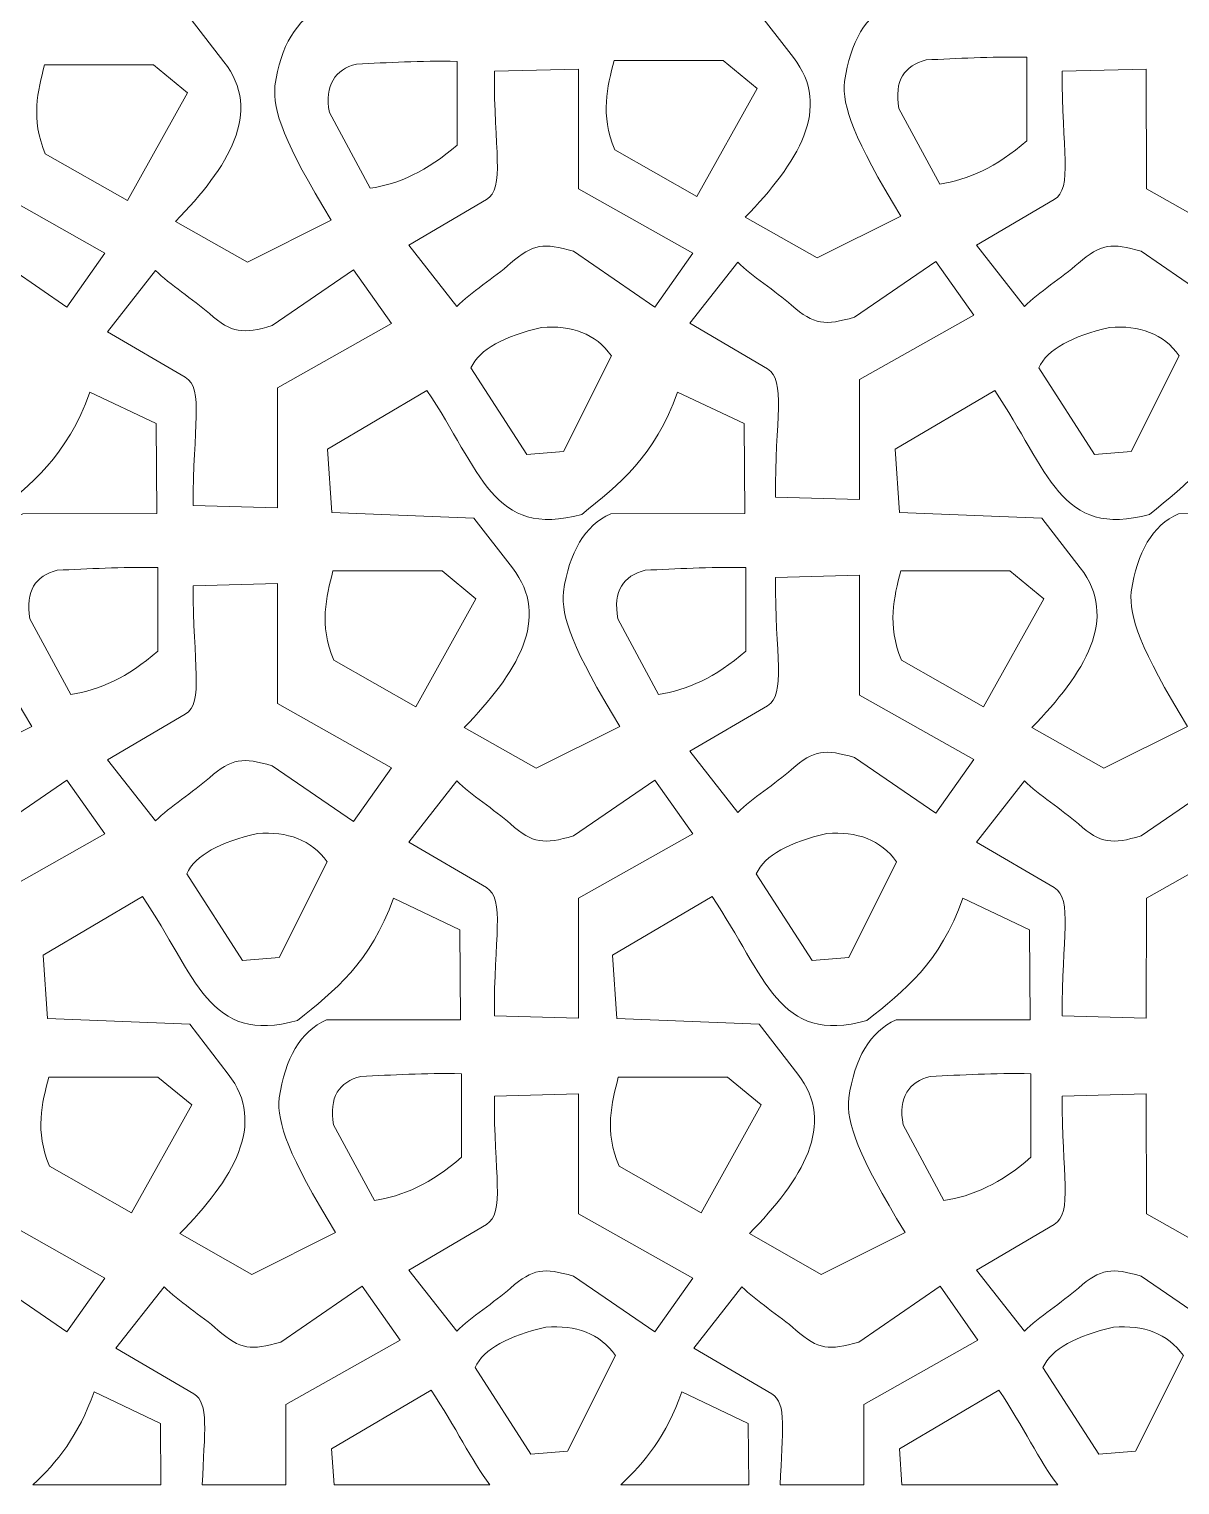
# Model space of a CAD drawing. Header units: millimetres. Extents: x -1200 to 1200, y -590 to 590.
# Drawn here: x -746 to -277, y -590 to 3 of the extents above; entities that cross this region are included whole.
import ezdxf

# ---------------------------------------------------------------- set-up
doc = ezdxf.new("R2010")
doc.units = ezdxf.units.MM
doc.header["$MEASUREMENT"] = 0
doc.layers.add('Layer 1', color=7, linetype='Continuous')

msp = doc.modelspace()

# ---------------------------------------------------------------- linework, layer by layer
at = {"layer": 'Layer 1', "color": 250, "lineweight": 20}
for points, knots in [([(-686.4886, -74.9884), (-686.4886, -74.9884), (-657.1636, -91.6264), (-657.1636, -91.6264), (-657.1636, -91.6264), (-623.0271, -74.5408), (-623.0271, -74.5408), (-642.2341, -43.0242), (-646.9824, -29.8438), (-646.0055, -19.6789), (-643.5849, -3.5163), (-637.355, 7.3499), (-626.7001, 12.1542), (-626.7001, 12.1542), (-572.0438, 12.2211), (-572.0438, 12.2211), (-572.0438, 12.2211), (-572.3558, 48.8641), (-572.3558, 48.8641), (-572.3558, 48.8641), (-599.4246, 61.7211), (-599.4246, 61.7211), (-608.6605, 35.563), (-623.4671, 23.9322), (-638.554, 11.8782), (-674.8728, 1.8158), (-679.7034, 29.7437), (-701.6655, 62.407), (-701.6655, 62.407), (-742.2539, 38.4789), (-742.2539, 38.4789), (-742.2539, 38.4789), (-740.4828, 12.6687), (-740.4828, 12.6687), (-740.4828, 12.6687), (-682.4993, 10.3306), (-682.4993, 10.3306), (-682.4993, 10.3306), (-666.7994, -9.9504), (-666.7994, -9.9504), (-650.7904, -30.3401), (-665.0072, -52.9487), (-686.4886, -74.9884)], [0, 0, 0, 0, 0.07142857, 0.07142857, 0.07142857, 0.14285714, 0.14285714, 0.14285714, 0.21428571, 0.21428571, 0.21428571, 0.28571429, 0.28571429, 0.28571429, 0.35714286, 0.35714286, 0.35714286, 0.42857143, 0.42857143, 0.42857143, 0.5, 0.5, 0.5, 0.57142857, 0.57142857, 0.57142857, 0.64285714, 0.64285714, 0.64285714, 0.71428571, 0.71428571, 0.71428571, 0.78571429, 0.78571429, 0.78571429, 0.85714286, 0.85714286, 0.85714286, 0.92857143, 0.92857143, 0.92857143, 1, 1, 1, 1]), ([(-454.2865, -73.2833), (-454.2865, -73.2833), (-424.9616, -89.9213), (-424.9616, -89.9213), (-424.9616, -89.9213), (-390.8251, -72.8358), (-390.8251, -72.8358), (-410.032, -41.3192), (-414.7804, -28.1387), (-413.8034, -17.9738), (-411.3829, -1.8112), (-405.153, 9.0549), (-394.4981, 13.8593), (-394.4981, 13.8593), (-339.8417, 13.9262), (-339.8417, 13.9262), (-339.8417, 13.9262), (-340.1538, 50.5692), (-340.1538, 50.5692), (-340.1538, 50.5692), (-367.2226, 63.4262), (-367.2226, 63.4262), (-376.4585, 37.2681), (-391.2651, 25.6372), (-406.3521, 13.5832), (-442.6708, 3.5208), (-447.5014, 31.4488), (-469.4634, 64.1121), (-469.4634, 64.1121), (-510.0519, 40.184), (-510.0519, 40.184), (-510.0519, 40.184), (-508.2808, 14.3737), (-508.2808, 14.3737), (-508.2808, 14.3737), (-450.2972, 12.0357), (-450.2972, 12.0357), (-450.2972, 12.0357), (-434.5974, -8.2453), (-434.5974, -8.2453), (-418.5883, -28.635), (-432.8051, -51.2435), (-454.2865, -73.2833)], [0, 0, 0, 0, 0.07142857, 0.07142857, 0.07142857, 0.14285714, 0.14285714, 0.14285714, 0.21428571, 0.21428571, 0.21428571, 0.28571429, 0.28571429, 0.28571429, 0.35714286, 0.35714286, 0.35714286, 0.42857143, 0.42857143, 0.42857143, 0.5, 0.5, 0.5, 0.57142857, 0.57142857, 0.57142857, 0.64285714, 0.64285714, 0.64285714, 0.71428571, 0.71428571, 0.71428571, 0.78571429, 0.78571429, 0.78571429, 0.85714286, 0.85714286, 0.85714286, 0.92857143, 0.92857143, 0.92857143, 1, 1, 1, 1]), ([(-706.1735, -66.4979), (-706.1735, -66.4979), (-739.652, -47.4884), (-739.652, -47.4884), (-745.6845, -33.0678), (-742.6672, -21.897), (-739.9641, -11.1884), (-739.9641, -11.1884), (-695.4623, -11.1549), (-695.4623, -11.1549), (-695.4623, -11.1549), (-681.6685, -22.5313), (-681.6685, -22.5313), (-681.6685, -22.5313), (-706.1735, -66.4979), (-706.1735, -66.4979)], [0, 0, 0, 0, 0.2, 0.2, 0.2, 0.4, 0.4, 0.4, 0.6, 0.6, 0.6, 0.8, 0.8, 0.8, 1, 1, 1, 1]), ([(-607.1881, -61.4788), (-607.1881, -61.4788), (-623.8241, -30.6789), (-623.8241, -30.6789), (-625.8531, -19.331), (-621.5294, -13.1458), (-612.7335, -10.8788), (-599.9967, -10.3282), (-586.9452, -9.4945), (-571.6979, -9.7789), (-571.6979, -9.7789), (-571.6979, -43.8788), (-571.6979, -43.8788), (-584.053, -54.6035), (-595.6729, -59.8282), (-607.1881, -61.4788)], [0, 0, 0, 0, 0.2, 0.2, 0.2, 0.4, 0.4, 0.4, 0.6, 0.6, 0.6, 0.8, 0.8, 0.8, 1, 1, 1, 1]), ([(-473.9714, -64.7928), (-473.9714, -64.7928), (-507.4501, -45.7833), (-507.4501, -45.7833), (-513.4824, -31.3627), (-510.4652, -20.1919), (-507.7621, -9.4833), (-507.7621, -9.4833), (-463.2602, -9.4499), (-463.2602, -9.4499), (-463.2602, -9.4499), (-449.4665, -20.8263), (-449.4665, -20.8263), (-449.4665, -20.8263), (-473.9714, -64.7928), (-473.9714, -64.7928)], [0, 0, 0, 0, 0.2, 0.2, 0.2, 0.4, 0.4, 0.4, 0.6, 0.6, 0.6, 0.8, 0.8, 0.8, 1, 1, 1, 1]), ([(-374.9861, -59.7738), (-374.9861, -59.7738), (-391.6221, -28.9738), (-391.6221, -28.9738), (-393.6512, -17.6259), (-389.3273, -11.4407), (-380.5314, -9.1738), (-367.7947, -8.6231), (-354.7431, -7.7894), (-339.496, -8.0738), (-339.496, -8.0738), (-339.496, -42.1738), (-339.496, -42.1738), (-351.851, -52.8984), (-363.4709, -58.1231), (-374.9861, -59.7738)], [0, 0, 0, 0, 0.2, 0.2, 0.2, 0.4, 0.4, 0.4, 0.6, 0.6, 0.6, 0.8, 0.8, 0.8, 1, 1, 1, 1]), ([(-831.1551, -84.6974), (-831.1551, -84.6974), (-811.5714, -109.6544), (-811.5714, -109.6544), (-805.844, -103.939), (-796.3094, -97.9267), (-789.617, -92.076), (-780.3924, -84.0108), (-776.0321, -83.6894), (-763.9967, -87.1971), (-763.9967, -87.1971), (-730.8202, -109.9304), (-730.8202, -109.9304), (-730.8202, -109.9304), (-715.3608, -87.9974), (-715.3608, -87.9974), (-715.3608, -87.9974), (-761.8742, -61.7688), (-761.8742, -61.7688), (-761.8742, -61.7688), (-761.9079, -12.8878), (-761.9079, -12.8878), (-761.9079, -12.8878), (-796.2216, -13.8164), (-796.2216, -13.8164), (-796.4141, -45.3818), (-791.7304, -61.5862), (-799.4511, -66.1124), (-799.4511, -66.1124), (-831.1551, -84.6974), (-831.1551, -84.6974)], [0, 0, 0, 0, 0.1, 0.1, 0.1, 0.2, 0.2, 0.2, 0.3, 0.3, 0.3, 0.4, 0.4, 0.4, 0.5, 0.5, 0.5, 0.6, 0.6, 0.6, 0.7, 0.7, 0.7, 0.8, 0.8, 0.8, 0.9, 0.9, 0.9, 1, 1, 1, 1]), ([(-591.4897, -84.6974), (-591.4897, -84.6974), (-571.9059, -109.6544), (-571.9059, -109.6544), (-566.1786, -103.939), (-556.644, -97.9267), (-549.9516, -92.076), (-540.727, -84.0108), (-536.3666, -83.6894), (-524.3313, -87.1971), (-524.3313, -87.1971), (-491.1549, -109.9304), (-491.1549, -109.9304), (-491.1549, -109.9304), (-475.6954, -87.9974), (-475.6954, -87.9974), (-475.6954, -87.9974), (-522.2088, -61.7688), (-522.2088, -61.7688), (-522.2088, -61.7688), (-522.2425, -12.8878), (-522.2425, -12.8878), (-522.2425, -12.8878), (-556.5562, -13.8164), (-556.5562, -13.8164), (-556.7487, -45.3818), (-552.065, -61.5862), (-559.7857, -66.1124), (-559.7857, -66.1124), (-591.4897, -84.6974), (-591.4897, -84.6974)], [0, 0, 0, 0, 0.1, 0.1, 0.1, 0.2, 0.2, 0.2, 0.3, 0.3, 0.3, 0.4, 0.4, 0.4, 0.5, 0.5, 0.5, 0.6, 0.6, 0.6, 0.7, 0.7, 0.7, 0.8, 0.8, 0.8, 0.9, 0.9, 0.9, 1, 1, 1, 1]), ([(-359.9947, -84.6974), (-359.9947, -84.6974), (-340.411, -109.6544), (-340.411, -109.6544), (-334.6837, -103.939), (-325.1491, -97.9267), (-318.4566, -92.076), (-309.232, -84.0108), (-304.8716, -83.6894), (-292.8364, -87.1971), (-292.8364, -87.1971), (-259.6599, -109.9304), (-259.6599, -109.9304), (-259.6599, -109.9304), (-244.2004, -87.9974), (-244.2004, -87.9974), (-244.2004, -87.9974), (-290.7138, -61.7688), (-290.7138, -61.7688), (-290.7138, -61.7688), (-290.7476, -12.8878), (-290.7476, -12.8878), (-290.7476, -12.8878), (-325.0612, -13.8164), (-325.0612, -13.8164), (-325.2537, -45.3818), (-320.5701, -61.5862), (-328.2907, -66.1124), (-328.2907, -66.1124), (-359.9947, -84.6974), (-359.9947, -84.6974)], [0, 0, 0, 0, 0.1, 0.1, 0.1, 0.2, 0.2, 0.2, 0.3, 0.3, 0.3, 0.4, 0.4, 0.4, 0.5, 0.5, 0.5, 0.6, 0.6, 0.6, 0.7, 0.7, 0.7, 0.8, 0.8, 0.8, 0.9, 0.9, 0.9, 1, 1, 1, 1]), ([(-714.2546, -119.9643), (-714.2546, -119.9643), (-694.6709, -95.0073), (-694.6709, -95.0073), (-688.9435, -100.7226), (-679.409, -106.735), (-672.7165, -112.5856), (-663.4919, -120.6509), (-659.1315, -120.9722), (-647.0963, -117.4645), (-647.0963, -117.4645), (-613.9198, -94.7312), (-613.9198, -94.7312), (-613.9198, -94.7312), (-598.4603, -116.6642), (-598.4603, -116.6642), (-598.4603, -116.6642), (-644.9737, -142.8928), (-644.9737, -142.8928), (-644.9737, -142.8928), (-645.0075, -191.7738), (-645.0075, -191.7738), (-645.0075, -191.7738), (-679.321, -190.8452), (-679.321, -190.8452), (-679.5136, -159.2799), (-674.83, -143.0754), (-682.5505, -138.5493), (-682.5505, -138.5493), (-714.2546, -119.9643), (-714.2546, -119.9643)], [0, 0, 0, 0, 0.1, 0.1, 0.1, 0.2, 0.2, 0.2, 0.3, 0.3, 0.3, 0.4, 0.4, 0.4, 0.5, 0.5, 0.5, 0.6, 0.6, 0.6, 0.7, 0.7, 0.7, 0.8, 0.8, 0.8, 0.9, 0.9, 0.9, 1, 1, 1, 1]), ([(-476.8952, -116.5541), (-476.8952, -116.5541), (-457.3115, -91.5971), (-457.3115, -91.5971), (-451.5841, -97.3125), (-442.0495, -103.3249), (-435.3572, -109.1755), (-426.1325, -117.2408), (-421.7722, -117.5621), (-409.7368, -114.0544), (-409.7368, -114.0544), (-376.5605, -91.3211), (-376.5605, -91.3211), (-376.5605, -91.3211), (-361.101, -113.2541), (-361.101, -113.2541), (-361.101, -113.2541), (-407.6143, -139.4826), (-407.6143, -139.4826), (-407.6143, -139.4826), (-407.648, -188.3636), (-407.648, -188.3636), (-407.648, -188.3636), (-441.9617, -187.4351), (-441.9617, -187.4351), (-442.1543, -155.8697), (-437.4705, -139.6653), (-445.1912, -135.1391), (-445.1912, -135.1391), (-476.8952, -116.5541), (-476.8952, -116.5541)], [0, 0, 0, 0, 0.1, 0.1, 0.1, 0.2, 0.2, 0.2, 0.3, 0.3, 0.3, 0.4, 0.4, 0.4, 0.5, 0.5, 0.5, 0.6, 0.6, 0.6, 0.7, 0.7, 0.7, 0.8, 0.8, 0.8, 0.9, 0.9, 0.9, 1, 1, 1, 1]), ([(-528.3979, -168.7923), (-528.3979, -168.7923), (-543.3345, -169.9968), (-543.3345, -169.9968), (-543.3345, -169.9968), (-566.1062, -134.6923), (-566.1062, -134.6923), (-562.6364, -127.0251), (-552.3968, -121.7328), (-537.2705, -118.1923), (-525.0229, -117.3244), (-515.2781, -120.7115), (-508.8522, -129.7444), (-508.8522, -129.7444), (-528.3979, -168.7923), (-528.3979, -168.7923)], [0, 0, 0, 0, 0.2, 0.2, 0.2, 0.4, 0.4, 0.4, 0.6, 0.6, 0.6, 0.8, 0.8, 0.8, 1, 1, 1, 1]), ([(-296.9029, -168.7923), (-296.9029, -168.7923), (-311.8395, -169.9968), (-311.8395, -169.9968), (-311.8395, -169.9968), (-334.6112, -134.6923), (-334.6112, -134.6923), (-331.1414, -127.0251), (-320.9019, -121.7328), (-305.7755, -118.1923), (-293.528, -117.3244), (-283.7832, -120.7115), (-277.3572, -129.7444), (-277.3572, -129.7444), (-296.9029, -168.7923), (-296.9029, -168.7923)], [0, 0, 0, 0, 0.2, 0.2, 0.2, 0.4, 0.4, 0.4, 0.6, 0.6, 0.6, 0.8, 0.8, 0.8, 1, 1, 1, 1]), ([(-808.5464, -281.3018), (-808.5464, -281.3018), (-779.2215, -297.9398), (-779.2215, -297.9398), (-779.2215, -297.9398), (-745.0849, -280.8542), (-745.0849, -280.8542), (-764.2919, -249.3376), (-769.0403, -236.1572), (-768.0633, -225.9923), (-765.6428, -209.8297), (-759.4129, -198.9635), (-748.7579, -194.1592), (-748.7579, -194.1592), (-694.1016, -194.0923), (-694.1016, -194.0923), (-694.1016, -194.0923), (-694.4136, -157.4493), (-694.4136, -157.4493), (-694.4136, -157.4493), (-721.4825, -144.5923), (-721.4825, -144.5923), (-730.7183, -170.7504), (-745.525, -182.3812), (-760.6119, -194.4352), (-796.9307, -204.4976), (-801.7613, -176.5697), (-823.7233, -143.9063), (-823.7233, -143.9063), (-864.3118, -167.8345), (-864.3118, -167.8345), (-864.3118, -167.8345), (-862.5406, -193.6447), (-862.5406, -193.6447), (-862.5406, -193.6447), (-804.5571, -195.9827), (-804.5571, -195.9827), (-804.5571, -195.9827), (-788.8573, -216.2638), (-788.8573, -216.2638), (-772.8482, -236.6535), (-787.065, -259.2621), (-808.5464, -281.3018)], [0, 0, 0, 0, 0.07142857, 0.07142857, 0.07142857, 0.14285714, 0.14285714, 0.14285714, 0.21428571, 0.21428571, 0.21428571, 0.28571429, 0.28571429, 0.28571429, 0.35714286, 0.35714286, 0.35714286, 0.42857143, 0.42857143, 0.42857143, 0.5, 0.5, 0.5, 0.57142857, 0.57142857, 0.57142857, 0.64285714, 0.64285714, 0.64285714, 0.71428571, 0.71428571, 0.71428571, 0.78571429, 0.78571429, 0.78571429, 0.85714286, 0.85714286, 0.85714286, 0.92857143, 0.92857143, 0.92857143, 1, 1, 1, 1]), ([(-568.881, -281.3018), (-568.881, -281.3018), (-539.5561, -297.9398), (-539.5561, -297.9398), (-539.5561, -297.9398), (-505.4195, -280.8542), (-505.4195, -280.8542), (-524.6265, -249.3376), (-529.3749, -236.1572), (-528.3979, -225.9923), (-525.9774, -209.8297), (-519.7475, -198.9635), (-509.0925, -194.1592), (-509.0925, -194.1592), (-454.4362, -194.0923), (-454.4362, -194.0923), (-454.4362, -194.0923), (-454.7482, -157.4493), (-454.7482, -157.4493), (-454.7482, -157.4493), (-481.8171, -144.5923), (-481.8171, -144.5923), (-491.053, -170.7504), (-505.8595, -182.3812), (-520.9465, -194.4352), (-557.2653, -204.4976), (-562.0959, -176.5697), (-584.0579, -143.9063), (-584.0579, -143.9063), (-624.6465, -167.8345), (-624.6465, -167.8345), (-624.6465, -167.8345), (-622.8753, -193.6447), (-622.8753, -193.6447), (-622.8753, -193.6447), (-564.8917, -195.9827), (-564.8917, -195.9827), (-564.8917, -195.9827), (-549.1918, -216.2638), (-549.1918, -216.2638), (-533.1828, -236.6535), (-547.3996, -259.2621), (-568.881, -281.3018)], [0, 0, 0, 0, 0.07142857, 0.07142857, 0.07142857, 0.14285714, 0.14285714, 0.14285714, 0.21428571, 0.21428571, 0.21428571, 0.28571429, 0.28571429, 0.28571429, 0.35714286, 0.35714286, 0.35714286, 0.42857143, 0.42857143, 0.42857143, 0.5, 0.5, 0.5, 0.57142857, 0.57142857, 0.57142857, 0.64285714, 0.64285714, 0.64285714, 0.71428571, 0.71428571, 0.71428571, 0.78571429, 0.78571429, 0.78571429, 0.85714286, 0.85714286, 0.85714286, 0.92857143, 0.92857143, 0.92857143, 1, 1, 1, 1]), ([(-337.386, -281.3018), (-337.386, -281.3018), (-308.0611, -297.9398), (-308.0611, -297.9398), (-308.0611, -297.9398), (-273.9246, -280.8542), (-273.9246, -280.8542), (-293.1316, -249.3376), (-297.8798, -236.1572), (-296.9029, -225.9923), (-294.4825, -209.8297), (-288.2525, -198.9635), (-277.5976, -194.1592), (-277.5976, -194.1592), (-222.9413, -194.0923), (-222.9413, -194.0923), (-222.9413, -194.0923), (-223.2533, -157.4493), (-223.2533, -157.4493), (-223.2533, -157.4493), (-250.3222, -144.5923), (-250.3222, -144.5923), (-259.558, -170.7504), (-274.3645, -182.3812), (-289.4515, -194.4352), (-325.7703, -204.4976), (-330.6008, -176.5697), (-352.563, -143.9063), (-352.563, -143.9063), (-393.1515, -167.8345), (-393.1515, -167.8345), (-393.1515, -167.8345), (-391.3803, -193.6447), (-391.3803, -193.6447), (-391.3803, -193.6447), (-333.3968, -195.9827), (-333.3968, -195.9827), (-333.3968, -195.9827), (-317.6969, -216.2638), (-317.6969, -216.2638), (-301.6878, -236.6535), (-315.9047, -259.2621), (-337.386, -281.3018)], [0, 0, 0, 0, 0.07142857, 0.07142857, 0.07142857, 0.14285714, 0.14285714, 0.14285714, 0.21428571, 0.21428571, 0.21428571, 0.28571429, 0.28571429, 0.28571429, 0.35714286, 0.35714286, 0.35714286, 0.42857143, 0.42857143, 0.42857143, 0.5, 0.5, 0.5, 0.57142857, 0.57142857, 0.57142857, 0.64285714, 0.64285714, 0.64285714, 0.71428571, 0.71428571, 0.71428571, 0.78571429, 0.78571429, 0.78571429, 0.85714286, 0.85714286, 0.85714286, 0.92857143, 0.92857143, 0.92857143, 1, 1, 1, 1]), ([(-729.2459, -267.7922), (-729.2459, -267.7922), (-745.882, -236.9923), (-745.882, -236.9923), (-747.9111, -225.6444), (-743.5872, -219.4592), (-734.7913, -217.1922), (-722.0546, -216.6416), (-709.003, -215.8079), (-693.7558, -216.0923), (-693.7558, -216.0923), (-693.7558, -250.1922), (-693.7558, -250.1922), (-706.1109, -260.9169), (-717.7308, -266.1416), (-729.2459, -267.7922)], [0, 0, 0, 0, 0.2, 0.2, 0.2, 0.4, 0.4, 0.4, 0.6, 0.6, 0.6, 0.8, 0.8, 0.8, 1, 1, 1, 1]), ([(-588.5659, -272.8113), (-588.5659, -272.8113), (-622.0446, -253.8017), (-622.0446, -253.8017), (-628.0769, -239.3812), (-625.0597, -228.2104), (-622.3566, -217.5018), (-622.3566, -217.5018), (-577.8547, -217.4683), (-577.8547, -217.4683), (-577.8547, -217.4683), (-564.0609, -228.8447), (-564.0609, -228.8447), (-564.0609, -228.8447), (-588.5659, -272.8113), (-588.5659, -272.8113)], [0, 0, 0, 0, 0.2, 0.2, 0.2, 0.4, 0.4, 0.4, 0.6, 0.6, 0.6, 0.8, 0.8, 0.8, 1, 1, 1, 1]), ([(-489.5806, -267.7922), (-489.5806, -267.7922), (-506.2166, -236.9923), (-506.2166, -236.9923), (-508.2457, -225.6444), (-503.9219, -219.4592), (-495.1259, -217.1922), (-482.3893, -216.6416), (-469.3376, -215.8079), (-454.0904, -216.0923), (-454.0904, -216.0923), (-454.0904, -250.1922), (-454.0904, -250.1922), (-466.4455, -260.9169), (-478.0654, -266.1416), (-489.5806, -267.7922)], [0, 0, 0, 0, 0.2, 0.2, 0.2, 0.4, 0.4, 0.4, 0.6, 0.6, 0.6, 0.8, 0.8, 0.8, 1, 1, 1, 1]), ([(-476.8952, -291.0108), (-476.8952, -291.0108), (-457.3115, -315.9678), (-457.3115, -315.9678), (-451.5841, -310.2524), (-442.0495, -304.24), (-435.3572, -298.3894), (-426.1325, -290.3241), (-421.7722, -290.0028), (-409.7368, -293.5105), (-409.7368, -293.5105), (-376.5605, -316.2438), (-376.5605, -316.2438), (-376.5605, -316.2438), (-361.101, -294.3108), (-361.101, -294.3108), (-361.101, -294.3108), (-407.6143, -268.0822), (-407.6143, -268.0822), (-407.6143, -268.0822), (-407.648, -219.2012), (-407.648, -219.2012), (-407.648, -219.2012), (-441.9617, -220.1298), (-441.9617, -220.1298), (-442.1543, -251.6952), (-437.4705, -267.8996), (-445.1912, -272.4258), (-445.1912, -272.4258), (-476.8952, -291.0108), (-476.8952, -291.0108)], [0, 0, 0, 0, 0.1, 0.1, 0.1, 0.2, 0.2, 0.2, 0.3, 0.3, 0.3, 0.4, 0.4, 0.4, 0.5, 0.5, 0.5, 0.6, 0.6, 0.6, 0.7, 0.7, 0.7, 0.8, 0.8, 0.8, 0.9, 0.9, 0.9, 1, 1, 1, 1]), ([(-357.0709, -272.8113), (-357.0709, -272.8113), (-390.5496, -253.8017), (-390.5496, -253.8017), (-396.582, -239.3812), (-393.5647, -228.2104), (-390.8616, -217.5018), (-390.8616, -217.5018), (-346.3598, -217.4683), (-346.3598, -217.4683), (-346.3598, -217.4683), (-332.566, -228.8447), (-332.566, -228.8447), (-332.566, -228.8447), (-357.0709, -272.8113), (-357.0709, -272.8113)], [0, 0, 0, 0, 0.2, 0.2, 0.2, 0.4, 0.4, 0.4, 0.6, 0.6, 0.6, 0.8, 0.8, 0.8, 1, 1, 1, 1]), ([(-714.2546, -294.4209), (-714.2546, -294.4209), (-694.6709, -319.3779), (-694.6709, -319.3779), (-688.9435, -313.6625), (-679.409, -307.6501), (-672.7165, -301.7995), (-663.4919, -293.7343), (-659.1315, -293.4129), (-647.0963, -296.9206), (-647.0963, -296.9206), (-613.9198, -319.654), (-613.9198, -319.654), (-613.9198, -319.654), (-598.4603, -297.7209), (-598.4603, -297.7209), (-598.4603, -297.7209), (-644.9737, -271.4924), (-644.9737, -271.4924), (-644.9737, -271.4924), (-645.0075, -222.6114), (-645.0075, -222.6114), (-645.0075, -222.6114), (-679.321, -223.5399), (-679.321, -223.5399), (-679.5136, -255.1053), (-674.83, -271.3097), (-682.5505, -275.8359), (-682.5505, -275.8359), (-714.2546, -294.4209), (-714.2546, -294.4209)], [0, 0, 0, 0, 0.1, 0.1, 0.1, 0.2, 0.2, 0.2, 0.3, 0.3, 0.3, 0.4, 0.4, 0.4, 0.5, 0.5, 0.5, 0.6, 0.6, 0.6, 0.7, 0.7, 0.7, 0.8, 0.8, 0.8, 0.9, 0.9, 0.9, 1, 1, 1, 1]), ([(-831.1551, -327.9827), (-831.1551, -327.9827), (-811.5714, -303.0257), (-811.5714, -303.0257), (-805.844, -308.7411), (-796.3094, -314.7535), (-789.617, -320.6041), (-780.3924, -328.6694), (-776.0321, -328.9907), (-763.9967, -325.483), (-763.9967, -325.483), (-730.8202, -302.7496), (-730.8202, -302.7496), (-730.8202, -302.7496), (-715.3608, -324.6828), (-715.3608, -324.6828), (-715.3608, -324.6828), (-761.8742, -350.9112), (-761.8742, -350.9112), (-761.8742, -350.9112), (-761.9079, -399.7922), (-761.9079, -399.7922), (-761.9079, -399.7922), (-796.2216, -398.8637), (-796.2216, -398.8637), (-796.4141, -367.2983), (-791.7304, -351.0939), (-799.4511, -346.5677), (-799.4511, -346.5677), (-831.1551, -327.9827), (-831.1551, -327.9827)], [0, 0, 0, 0, 0.1, 0.1, 0.1, 0.2, 0.2, 0.2, 0.3, 0.3, 0.3, 0.4, 0.4, 0.4, 0.5, 0.5, 0.5, 0.6, 0.6, 0.6, 0.7, 0.7, 0.7, 0.8, 0.8, 0.8, 0.9, 0.9, 0.9, 1, 1, 1, 1]), ([(-591.4897, -327.9827), (-591.4897, -327.9827), (-571.9059, -303.0257), (-571.9059, -303.0257), (-566.1786, -308.7411), (-556.644, -314.7535), (-549.9516, -320.6041), (-540.727, -328.6694), (-536.3666, -328.9907), (-524.3313, -325.483), (-524.3313, -325.483), (-491.1549, -302.7496), (-491.1549, -302.7496), (-491.1549, -302.7496), (-475.6954, -324.6828), (-475.6954, -324.6828), (-475.6954, -324.6828), (-522.2088, -350.9112), (-522.2088, -350.9112), (-522.2088, -350.9112), (-522.2425, -399.7922), (-522.2425, -399.7922), (-522.2425, -399.7922), (-556.5562, -398.8637), (-556.5562, -398.8637), (-556.7487, -367.2983), (-552.065, -351.0939), (-559.7857, -346.5677), (-559.7857, -346.5677), (-591.4897, -327.9827), (-591.4897, -327.9827)], [0, 0, 0, 0, 0.1, 0.1, 0.1, 0.2, 0.2, 0.2, 0.3, 0.3, 0.3, 0.4, 0.4, 0.4, 0.5, 0.5, 0.5, 0.6, 0.6, 0.6, 0.7, 0.7, 0.7, 0.8, 0.8, 0.8, 0.9, 0.9, 0.9, 1, 1, 1, 1]), ([(-359.9947, -327.9827), (-359.9947, -327.9827), (-340.411, -303.0257), (-340.411, -303.0257), (-334.6837, -308.7411), (-325.1491, -314.7535), (-318.4566, -320.6041), (-309.232, -328.6694), (-304.8716, -328.9907), (-292.8364, -325.483), (-292.8364, -325.483), (-259.6599, -302.7496), (-259.6599, -302.7496), (-259.6599, -302.7496), (-244.2004, -324.6828), (-244.2004, -324.6828), (-244.2004, -324.6828), (-290.7138, -350.9112), (-290.7138, -350.9112), (-290.7138, -350.9112), (-290.7476, -399.7922), (-290.7476, -399.7922), (-290.7476, -399.7922), (-325.0612, -398.8637), (-325.0612, -398.8637), (-325.2537, -367.2983), (-320.5701, -351.0939), (-328.2907, -346.5677), (-328.2907, -346.5677), (-359.9947, -327.9827), (-359.9947, -327.9827)], [0, 0, 0, 0, 0.1, 0.1, 0.1, 0.2, 0.2, 0.2, 0.3, 0.3, 0.3, 0.4, 0.4, 0.4, 0.5, 0.5, 0.5, 0.6, 0.6, 0.6, 0.7, 0.7, 0.7, 0.8, 0.8, 0.8, 0.9, 0.9, 0.9, 1, 1, 1, 1]), ([(-644.2864, -375.1057), (-644.2864, -375.1057), (-659.2229, -376.3102), (-659.2229, -376.3102), (-659.2229, -376.3102), (-681.9947, -341.0057), (-681.9947, -341.0057), (-678.5247, -333.3385), (-668.2852, -328.0462), (-653.1589, -324.5057), (-640.9113, -323.6378), (-631.1666, -327.0249), (-624.7406, -336.0578), (-624.7406, -336.0578), (-644.2864, -375.1057), (-644.2864, -375.1057)], [0, 0, 0, 0, 0.2, 0.2, 0.2, 0.4, 0.4, 0.4, 0.6, 0.6, 0.6, 0.8, 0.8, 0.8, 1, 1, 1, 1]), ([(-412.0843, -375.1057), (-412.0843, -375.1057), (-427.0209, -376.3102), (-427.0209, -376.3102), (-427.0209, -376.3102), (-449.7926, -341.0057), (-449.7926, -341.0057), (-446.3228, -333.3385), (-436.0832, -328.0462), (-420.9569, -324.5057), (-408.7093, -323.6378), (-398.9645, -327.0249), (-392.5386, -336.0578), (-392.5386, -336.0578), (-412.0843, -375.1057), (-412.0843, -375.1057)], [0, 0, 0, 0, 0.2, 0.2, 0.2, 0.4, 0.4, 0.4, 0.6, 0.6, 0.6, 0.8, 0.8, 0.8, 1, 1, 1, 1]), ([(-684.7694, -487.6152), (-684.7694, -487.6152), (-655.4444, -504.2532), (-655.4444, -504.2532), (-655.4444, -504.2532), (-621.308, -487.1676), (-621.308, -487.1676), (-640.515, -455.651), (-645.2633, -442.4706), (-644.2864, -432.3057), (-641.8658, -416.143), (-635.6359, -405.2769), (-624.981, -400.4726), (-624.981, -400.4726), (-570.3246, -400.4057), (-570.3246, -400.4057), (-570.3246, -400.4057), (-570.6367, -363.7627), (-570.6367, -363.7627), (-570.6367, -363.7627), (-597.7055, -350.9056), (-597.7055, -350.9056), (-606.9414, -377.0637), (-621.748, -388.6946), (-636.835, -400.7486), (-673.1538, -410.811), (-677.9843, -382.883), (-699.9463, -350.2197), (-699.9463, -350.2197), (-740.5348, -374.1479), (-740.5348, -374.1479), (-740.5348, -374.1479), (-738.7637, -399.9581), (-738.7637, -399.9581), (-738.7637, -399.9581), (-680.7801, -402.2961), (-680.7801, -402.2961), (-680.7801, -402.2961), (-665.0803, -422.5772), (-665.0803, -422.5772), (-649.0712, -442.9669), (-663.2881, -465.5754), (-684.7694, -487.6152)], [0, 0, 0, 0, 0.07142857, 0.07142857, 0.07142857, 0.14285714, 0.14285714, 0.14285714, 0.21428571, 0.21428571, 0.21428571, 0.28571429, 0.28571429, 0.28571429, 0.35714286, 0.35714286, 0.35714286, 0.42857143, 0.42857143, 0.42857143, 0.5, 0.5, 0.5, 0.57142857, 0.57142857, 0.57142857, 0.64285714, 0.64285714, 0.64285714, 0.71428571, 0.71428571, 0.71428571, 0.78571429, 0.78571429, 0.78571429, 0.85714286, 0.85714286, 0.85714286, 0.92857143, 0.92857143, 0.92857143, 1, 1, 1, 1]), ([(-452.5674, -487.6152), (-452.5674, -487.6152), (-423.2425, -504.2532), (-423.2425, -504.2532), (-423.2425, -504.2532), (-389.1059, -487.1676), (-389.1059, -487.1676), (-408.3129, -455.651), (-413.0612, -442.4706), (-412.0843, -432.3057), (-409.6637, -416.143), (-403.4339, -405.2769), (-392.7789, -400.4726), (-392.7789, -400.4726), (-338.1226, -400.4057), (-338.1226, -400.4057), (-338.1226, -400.4057), (-338.4346, -363.7627), (-338.4346, -363.7627), (-338.4346, -363.7627), (-365.5034, -350.9056), (-365.5034, -350.9056), (-374.7394, -377.0637), (-389.5459, -388.6946), (-404.6329, -400.7486), (-440.9517, -410.811), (-445.7822, -382.883), (-467.7443, -350.2197), (-467.7443, -350.2197), (-508.3329, -374.1479), (-508.3329, -374.1479), (-508.3329, -374.1479), (-506.5617, -399.9581), (-506.5617, -399.9581), (-506.5617, -399.9581), (-448.5781, -402.2961), (-448.5781, -402.2961), (-448.5781, -402.2961), (-432.8782, -422.5772), (-432.8782, -422.5772), (-416.8692, -442.9669), (-431.086, -465.5754), (-452.5674, -487.6152)], [0, 0, 0, 0, 0.07142857, 0.07142857, 0.07142857, 0.14285714, 0.14285714, 0.14285714, 0.21428571, 0.21428571, 0.21428571, 0.28571429, 0.28571429, 0.28571429, 0.35714286, 0.35714286, 0.35714286, 0.42857143, 0.42857143, 0.42857143, 0.5, 0.5, 0.5, 0.57142857, 0.57142857, 0.57142857, 0.64285714, 0.64285714, 0.64285714, 0.71428571, 0.71428571, 0.71428571, 0.78571429, 0.78571429, 0.78571429, 0.85714286, 0.85714286, 0.85714286, 0.92857143, 0.92857143, 0.92857143, 1, 1, 1, 1]), ([(-704.4543, -479.1247), (-704.4543, -479.1247), (-737.933, -460.1151), (-737.933, -460.1151), (-743.9653, -445.6945), (-740.9481, -434.5238), (-738.2451, -423.8152), (-738.2451, -423.8152), (-693.7431, -423.7817), (-693.7431, -423.7817), (-693.7431, -423.7817), (-679.9494, -435.1581), (-679.9494, -435.1581), (-679.9494, -435.1581), (-704.4543, -479.1247), (-704.4543, -479.1247)], [0, 0, 0, 0, 0.2, 0.2, 0.2, 0.4, 0.4, 0.4, 0.6, 0.6, 0.6, 0.8, 0.8, 0.8, 1, 1, 1, 1]), ([(-605.4689, -474.1056), (-605.4689, -474.1056), (-622.1049, -443.3057), (-622.1049, -443.3057), (-624.134, -431.9578), (-619.8102, -425.7726), (-611.0143, -423.5056), (-598.2776, -422.955), (-585.226, -422.1213), (-569.9788, -422.4057), (-569.9788, -422.4057), (-569.9788, -456.5056), (-569.9788, -456.5056), (-582.3339, -467.2303), (-593.9538, -472.4549), (-605.4689, -474.1056)], [0, 0, 0, 0, 0.2, 0.2, 0.2, 0.4, 0.4, 0.4, 0.6, 0.6, 0.6, 0.8, 0.8, 0.8, 1, 1, 1, 1]), ([(-472.2523, -479.1247), (-472.2523, -479.1247), (-505.731, -460.1151), (-505.731, -460.1151), (-511.7633, -445.6945), (-508.7461, -434.5238), (-506.043, -423.8152), (-506.043, -423.8152), (-461.5411, -423.7817), (-461.5411, -423.7817), (-461.5411, -423.7817), (-447.7473, -435.1581), (-447.7473, -435.1581), (-447.7473, -435.1581), (-472.2523, -479.1247), (-472.2523, -479.1247)], [0, 0, 0, 0, 0.2, 0.2, 0.2, 0.4, 0.4, 0.4, 0.6, 0.6, 0.6, 0.8, 0.8, 0.8, 1, 1, 1, 1]), ([(-373.267, -474.1056), (-373.267, -474.1056), (-389.903, -443.3057), (-389.903, -443.3057), (-391.9321, -431.9578), (-387.6082, -425.7726), (-378.8123, -423.5056), (-366.0755, -422.955), (-353.024, -422.1213), (-337.7768, -422.4057), (-337.7768, -422.4057), (-337.7768, -456.5056), (-337.7768, -456.5056), (-350.1318, -467.2303), (-361.7517, -472.4549), (-373.267, -474.1056)], [0, 0, 0, 0, 0.2, 0.2, 0.2, 0.4, 0.4, 0.4, 0.6, 0.6, 0.6, 0.8, 0.8, 0.8, 1, 1, 1, 1]), ([(-831.1551, -502.4393), (-831.1551, -502.4393), (-811.5714, -527.3964), (-811.5714, -527.3964), (-805.844, -521.681), (-796.3094, -515.6687), (-789.617, -509.818), (-780.3924, -501.7527), (-776.0321, -501.4314), (-763.9967, -504.9391), (-763.9967, -504.9391), (-730.8202, -527.6724), (-730.8202, -527.6724), (-730.8202, -527.6724), (-715.3608, -505.7394), (-715.3608, -505.7394), (-715.3608, -505.7394), (-761.8742, -479.5108), (-761.8742, -479.5108), (-761.8742, -479.5108), (-761.9079, -430.6298), (-761.9079, -430.6298), (-761.9079, -430.6298), (-796.2216, -431.5584), (-796.2216, -431.5584), (-796.4141, -463.1238), (-791.7304, -479.3282), (-799.4511, -483.8543), (-799.4511, -483.8543), (-831.1551, -502.4393), (-831.1551, -502.4393)], [0, 0, 0, 0, 0.1, 0.1, 0.1, 0.2, 0.2, 0.2, 0.3, 0.3, 0.3, 0.4, 0.4, 0.4, 0.5, 0.5, 0.5, 0.6, 0.6, 0.6, 0.7, 0.7, 0.7, 0.8, 0.8, 0.8, 0.9, 0.9, 0.9, 1, 1, 1, 1]), ([(-591.4897, -502.4393), (-591.4897, -502.4393), (-571.9059, -527.3964), (-571.9059, -527.3964), (-566.1786, -521.681), (-556.644, -515.6687), (-549.9516, -509.818), (-540.727, -501.7527), (-536.3666, -501.4314), (-524.3313, -504.9391), (-524.3313, -504.9391), (-491.1549, -527.6724), (-491.1549, -527.6724), (-491.1549, -527.6724), (-475.6954, -505.7394), (-475.6954, -505.7394), (-475.6954, -505.7394), (-522.2088, -479.5108), (-522.2088, -479.5108), (-522.2088, -479.5108), (-522.2425, -430.6298), (-522.2425, -430.6298), (-522.2425, -430.6298), (-556.5562, -431.5584), (-556.5562, -431.5584), (-556.7487, -463.1238), (-552.065, -479.3282), (-559.7857, -483.8543), (-559.7857, -483.8543), (-591.4897, -502.4393), (-591.4897, -502.4393)], [0, 0, 0, 0, 0.1, 0.1, 0.1, 0.2, 0.2, 0.2, 0.3, 0.3, 0.3, 0.4, 0.4, 0.4, 0.5, 0.5, 0.5, 0.6, 0.6, 0.6, 0.7, 0.7, 0.7, 0.8, 0.8, 0.8, 0.9, 0.9, 0.9, 1, 1, 1, 1]), ([(-359.9947, -502.4393), (-359.9947, -502.4393), (-340.411, -527.3964), (-340.411, -527.3964), (-334.6837, -521.681), (-325.1491, -515.6687), (-318.4566, -509.818), (-309.232, -501.7527), (-304.8716, -501.4314), (-292.8364, -504.9391), (-292.8364, -504.9391), (-259.6599, -527.6724), (-259.6599, -527.6724), (-259.6599, -527.6724), (-244.2004, -505.7394), (-244.2004, -505.7394), (-244.2004, -505.7394), (-290.7138, -479.5108), (-290.7138, -479.5108), (-290.7138, -479.5108), (-290.7476, -430.6298), (-290.7476, -430.6298), (-290.7476, -430.6298), (-325.0612, -431.5584), (-325.0612, -431.5584), (-325.2537, -463.1238), (-320.5701, -479.3282), (-328.2907, -483.8543), (-328.2907, -483.8543), (-359.9947, -502.4393), (-359.9947, -502.4393)], [0, 0, 0, 0, 0.1, 0.1, 0.1, 0.2, 0.2, 0.2, 0.3, 0.3, 0.3, 0.4, 0.4, 0.4, 0.5, 0.5, 0.5, 0.6, 0.6, 0.6, 0.7, 0.7, 0.7, 0.8, 0.8, 0.8, 0.9, 0.9, 0.9, 1, 1, 1, 1]), ([(-641.558, -590.0266), (-641.558, -590.0266), (-675.6319, -590.0266), (-675.6319, -590.0266), (-674.8201, -568.3097), (-672.7397, -556.6168), (-679.1123, -552.8811), (-679.1123, -552.8811), (-710.8163, -534.2961), (-710.8163, -534.2961), (-710.8163, -534.2961), (-691.2327, -509.3391), (-691.2327, -509.3391), (-685.5053, -515.0545), (-675.9707, -521.0669), (-669.2783, -526.9175), (-660.0537, -534.9828), (-655.6932, -535.3041), (-643.658, -531.7964), (-643.658, -531.7964), (-610.4815, -509.063), (-610.4815, -509.063), (-610.4815, -509.063), (-595.0221, -530.9962), (-595.0221, -530.9962), (-595.0221, -530.9962), (-641.5354, -557.2246), (-641.5354, -557.2246), (-641.5354, -557.2246), (-641.558, -590.0266), (-641.558, -590.0266)], [0, 0, 0, 0, 0.1, 0.1, 0.1, 0.2, 0.2, 0.2, 0.3, 0.3, 0.3, 0.4, 0.4, 0.4, 0.5, 0.5, 0.5, 0.6, 0.6, 0.6, 0.7, 0.7, 0.7, 0.8, 0.8, 0.8, 0.9, 0.9, 0.9, 1, 1, 1, 1]), ([(-405.9177, -590.0266), (-405.9177, -590.0266), (-439.9916, -590.0266), (-439.9916, -590.0266), (-439.1798, -568.3097), (-437.0995, -556.6168), (-443.4721, -552.8811), (-443.4721, -552.8811), (-475.1761, -534.2961), (-475.1761, -534.2961), (-475.1761, -534.2961), (-455.5923, -509.3391), (-455.5923, -509.3391), (-449.865, -515.0545), (-440.3304, -521.0669), (-433.638, -526.9175), (-424.4134, -534.9828), (-420.053, -535.3041), (-408.0177, -531.7964), (-408.0177, -531.7964), (-374.8413, -509.063), (-374.8413, -509.063), (-374.8413, -509.063), (-359.3818, -530.9962), (-359.3818, -530.9962), (-359.3818, -530.9962), (-405.8952, -557.2246), (-405.8952, -557.2246), (-405.8952, -557.2246), (-405.9177, -590.0266), (-405.9177, -590.0266)], [0, 0, 0, 0, 0.1, 0.1, 0.1, 0.2, 0.2, 0.2, 0.3, 0.3, 0.3, 0.4, 0.4, 0.4, 0.5, 0.5, 0.5, 0.6, 0.6, 0.6, 0.7, 0.7, 0.7, 0.8, 0.8, 0.8, 0.9, 0.9, 0.9, 1, 1, 1, 1]), ([(-526.6788, -576.3039), (-526.6788, -576.3039), (-541.6154, -577.5084), (-541.6154, -577.5084), (-541.6154, -577.5084), (-564.3871, -542.2039), (-564.3871, -542.2039), (-560.9172, -534.5366), (-550.6776, -529.2444), (-535.5513, -525.7039), (-523.3039, -524.836), (-513.559, -528.2231), (-507.1331, -537.256), (-507.1331, -537.256), (-526.6788, -576.3039), (-526.6788, -576.3039)], [0, 0, 0, 0, 0.2, 0.2, 0.2, 0.4, 0.4, 0.4, 0.6, 0.6, 0.6, 0.8, 0.8, 0.8, 1, 1, 1, 1]), ([(-295.1839, -576.3039), (-295.1839, -576.3039), (-310.1203, -577.5084), (-310.1203, -577.5084), (-310.1203, -577.5084), (-332.8921, -542.2039), (-332.8921, -542.2039), (-329.4222, -534.5366), (-319.1827, -529.2444), (-304.0563, -525.7039), (-291.8088, -524.836), (-282.0641, -528.2231), (-275.6381, -537.256), (-275.6381, -537.256), (-295.1839, -576.3039), (-295.1839, -576.3039)], [0, 0, 0, 0, 0.2, 0.2, 0.2, 0.4, 0.4, 0.4, 0.6, 0.6, 0.6, 0.8, 0.8, 0.8, 1, 1, 1, 1]), ([(-558.3463, -590.0266), (-558.3463, -590.0266), (-621.9201, -590.0266), (-621.9201, -590.0266), (-621.9201, -590.0266), (-622.9273, -575.346), (-622.9273, -575.346), (-622.9273, -575.346), (-582.3388, -551.4179), (-582.3388, -551.4179), (-572.3123, -566.3299), (-565.8574, -580.2528), (-558.3463, -590.0266)], [0, 0, 0, 0, 0.25, 0.25, 0.25, 0.5, 0.5, 0.5, 0.75, 0.75, 0.75, 1, 1, 1, 1]), ([(-326.8513, -590.0266), (-326.8513, -590.0266), (-390.4252, -590.0266), (-390.4252, -590.0266), (-390.4252, -590.0266), (-391.4323, -575.346), (-391.4323, -575.346), (-391.4323, -575.346), (-350.8439, -551.4179), (-350.8439, -551.4179), (-340.8173, -566.3299), (-334.3624, -580.2528), (-326.8513, -590.0266)], [0, 0, 0, 0, 0.25, 0.25, 0.25, 0.5, 0.5, 0.5, 0.75, 0.75, 0.75, 1, 1, 1, 1]), ([(-692.4809, -590.0266), (-692.4809, -590.0266), (-744.683, -590.0266), (-744.683, -590.0266), (-734.9094, -580.9708), (-726.0467, -569.899), (-719.7633, -552.1038), (-719.7633, -552.1038), (-692.6945, -564.9609), (-692.6945, -564.9609), (-692.6945, -564.9609), (-692.4809, -590.0266), (-692.4809, -590.0266)], [0, 0, 0, 0, 0.25, 0.25, 0.25, 0.5, 0.5, 0.5, 0.75, 0.75, 0.75, 1, 1, 1, 1]), ([(-452.8154, -590.0266), (-452.8154, -590.0266), (-505.0176, -590.0266), (-505.0176, -590.0266), (-495.244, -580.9708), (-486.3813, -569.899), (-480.098, -552.1038), (-480.098, -552.1038), (-453.0291, -564.9609), (-453.0291, -564.9609), (-453.0291, -564.9609), (-452.8154, -590.0266), (-452.8154, -590.0266)], [0, 0, 0, 0, 0.25, 0.25, 0.25, 0.5, 0.5, 0.5, 0.75, 0.75, 0.75, 1, 1, 1, 1])]:
    msp.add_open_spline(points, degree=3, knots=knots, dxfattribs=at)

doc.saveas('drawing.dxf')
